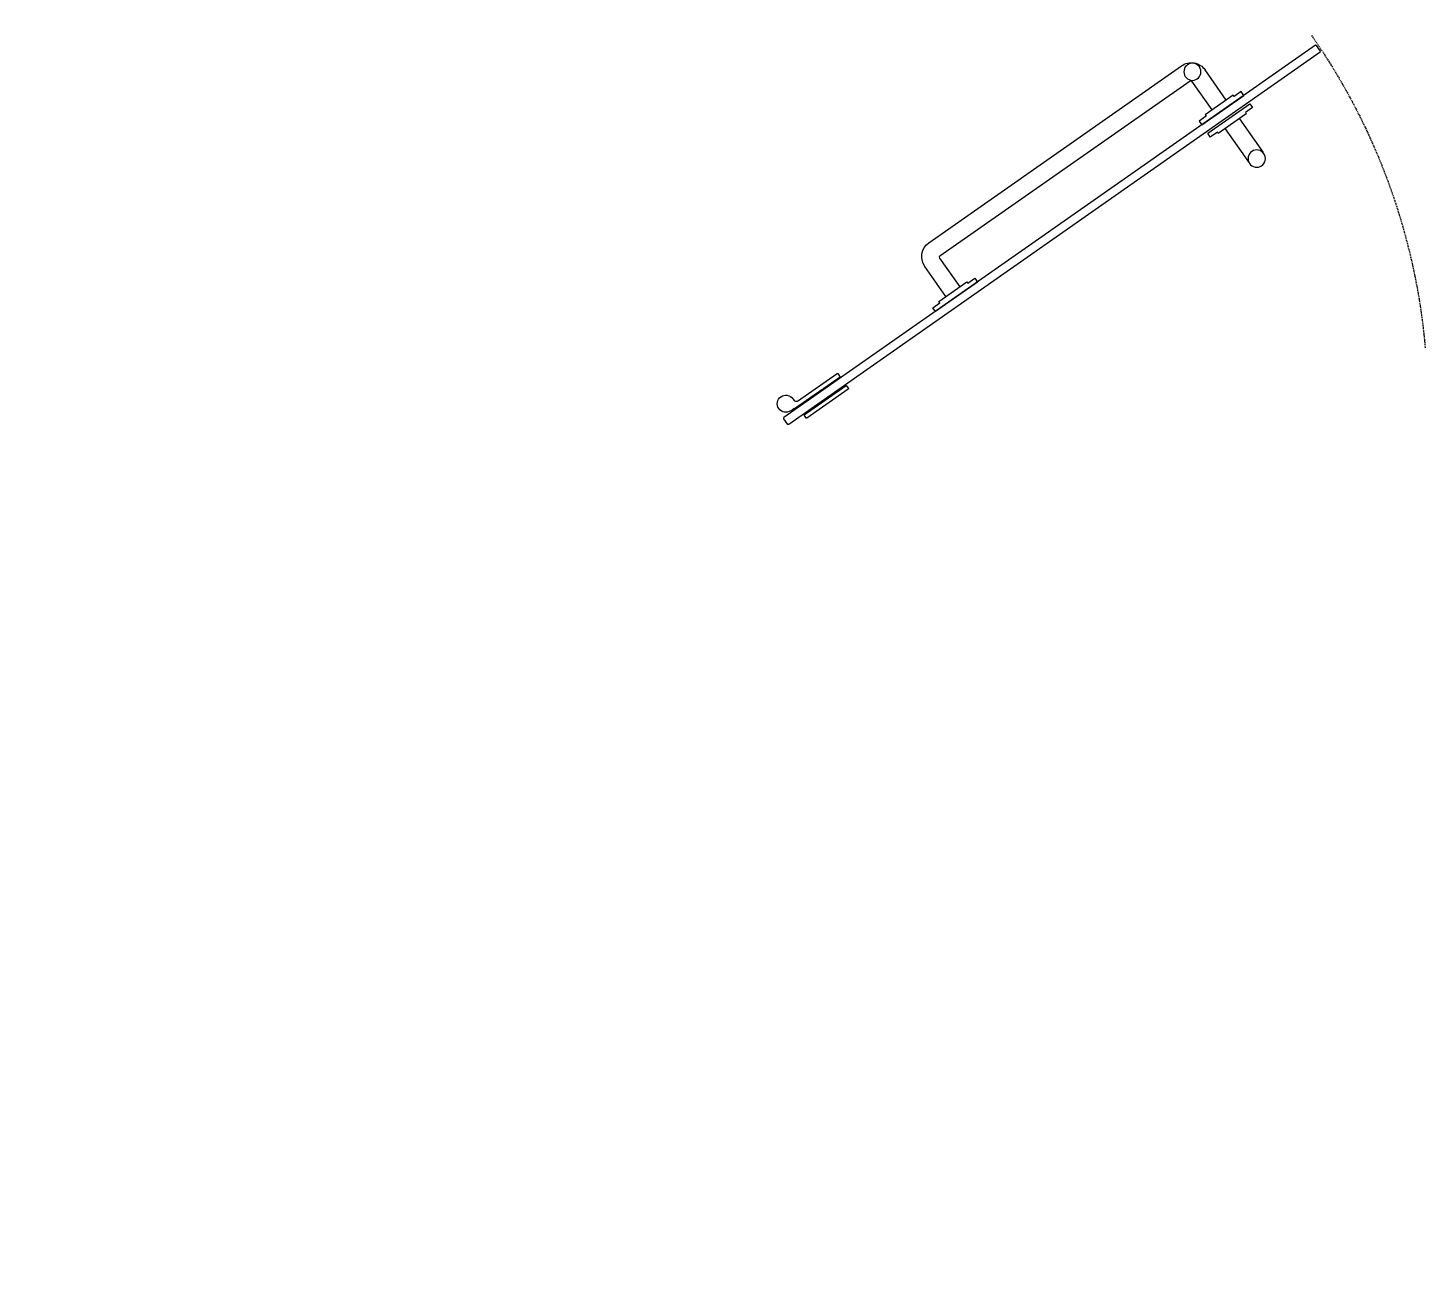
# Model space of a CAD drawing. Header units: millimetres. Extents: x 0 to 2207, y 0 to 1967.
import ezdxf

# ---------------------------------------------------------------- set-up
doc = ezdxf.new("R2010")
doc.units = ezdxf.units.MM
doc.linetypes.add('M-HIDDEN', pattern=[1.875, 1.25, -0.625])

# ---------------------------------------------------------------- blocks, each defined once
blk = doc.blocks.new('A$C3781068D')
at = {"color": 0, "linetype": 'ByBlock'}
for p, q in [((-363.2, -653), (15.9, 3.5)), ((17.3, 3.9), (15.9, 3.5)), ((24.2, -0.1), (17.3, 3.9)), ((-354.5, -658), (24.6, -1.5)), ((24.6, -1.5), (24.2, -0.1)), ((-362.8, -654.4), (-363.2, -653)), ((-355.9, -658.4), (-362.8, -654.4)), ((-354.5, -658), (-355.9, -658.4))]:
    blk.add_line(p, q, dxfattribs=at)
at = {"color": 136, "linetype": 'ByBlock'}
for p, q in [((-1.7, -14), (-30, -62.9)), ((-1.7, -14), (-30, -62.9)), ((-25.5, -66.1), (7, -9.8)), ((-25.5, -66.1), (7, -9.8)), ((-5, -8.7), (-2.8, -9.9)), ((3.5, -15.9), (4.4, -16.4)), ((8.7, -5), (6.2, -9.3)), ((8.7, -5), (6.2, -9.3)), ((7, -9.8), (6.2, -9.3)), ((7, -9.8), (6.2, -9.3)), ((14.9, -20.2), (-15.1, -72.1)), ((14.9, -20.2), (-15.1, -72.1)), ((-10.5, -74.2), (19, -23.1)), ((-10.5, -74.2), (19, -23.1)), ((13.1, -21.4), (13.9, -21.9)), ((18.8, -22.4), (14.9, -20.2)), ((18.8, -22.4), (14.9, -20.2)), ((19, -23.1), (18.8, -22.4)), ((19, -23.1), (18.8, -22.4)), ((-30, -62.9), (-29.9, -63.6)), ((-29.9, -63.6), (-25.5, -66.1)), ((-24.5, -64.4), (-23.6, -64.9)), ((-15.1, -72.1), (-11.2, -74.4)), ((-15.1, -72.1), (-11.2, -74.4)), ((-14.9, -69.9), (-14.1, -70.4)), ((-11.2, -74.4), (-10.5, -74.2)), ((-11.2, -74.4), (-10.5, -74.2))]:
    blk.add_line(p, q, dxfattribs=at)
at = {"color": 0, "linetype": 'ByBlock', "elevation": 0}
for points in [[(-108.3, -197.3), (-145.5, -175.8)], [(-172.8, -183.1), (-352.8, -494.9)], [(-156.3, -194.5), (-334.7, -503.5)], [(-118.3, -214.7), (-153.8, -194.1)], [(-298.5, -526.3), (-334.1, -505.7)], [(-308.5, -543.6), (-345.7, -522.1)], [(-275.3, -539.6), (-233.1, -564)], [(-285.3, -557), (-243.6, -581.1)]]:
    blk.add_lwpolyline(points, dxfattribs=at)
for points in [[(-92.1, -183.5), (-96.8, -180.8), (-101.8, -189.5), (-103.5, -188.5), (-123.5, -223.1), (-121.8, -224.1), (-126.8, -232.8), (-122.1, -235.5), (-92.1, -183.5)], [(-312.1, -564.6), (-316.8, -561.9), (-311.8, -553.3), (-313.5, -552.3), (-293.5, -517.6), (-291.8, -518.6), (-286.8, -510), (-282.1, -512.7), (-312.1, -564.6)], [(-301.7, -570.6), (-297.1, -573.3), (-292.1, -564.6), (-290.4, -565.6), (-270.4, -531), (-272.1, -530), (-267.1, -521.3), (-271.7, -518.7), (-301.7, -570.6)]]:
    blk.add_lwpolyline(points, close=True, dxfattribs=at)
at = {"color": 0, "linetype": 'ByBlock'}
for centre, radius in [((-344.9, -507.1), 10), ((-237.3, -573.2), 10.1)]:
    blk.add_circle(centre, radius, dxfattribs=at)
at = {"color": 136, "linetype": 'ByBlock'}
for centre, radius, start, end in [((0, 0), 10, 150, 240), ((0, 0), 10, 330, 150), ((-4.3, -12.5), 3, 330, 60)]:
    blk.add_arc(centre, radius, start, end, dxfattribs=at)
at = {"color": 0, "linetype": 'ByBlock'}
for centre, radius, start, end in [((-155.5, -193.1, 0), 20, 59.9565, 149.9565), ((-154.8, -195.8, 0), 2, 58.7526, 58.7526), ((-154.8, -195.8, 0), 2, 61.1604, 138.1907), ((-336.1, -505.1, 0), 19.5, 148.6096, 240.5141), ((-333, -504), 2, 241.1604, 241.1604), ((-333.4, -504.4, 0), 1.5, 146.238, 245.5514)]:
    blk.add_arc(centre, radius, start, end, dxfattribs=at)
at = {"color": 8, "linetype": 'M-HIDDEN'}
blk.add_arc((0, 0), 750, 239.9997, 270, dxfattribs=at)
blk = doc.blocks.new('A$C2BB663D4')
at = {"xscale": -1.349999999986184, "yscale": 1.350000000005821, "zscale": 1.35, "rotation": 95.00000000078825}
blk.add_blockref('A$C3781068D', (13.3, 32.9), dxfattribs=at)

msp = doc.modelspace()

# ---------------------------------------------------------------- block references
msp.add_blockref('A$C2BB663D4', (1182.1, 1341.3))

doc.saveas('drawing.dxf')
